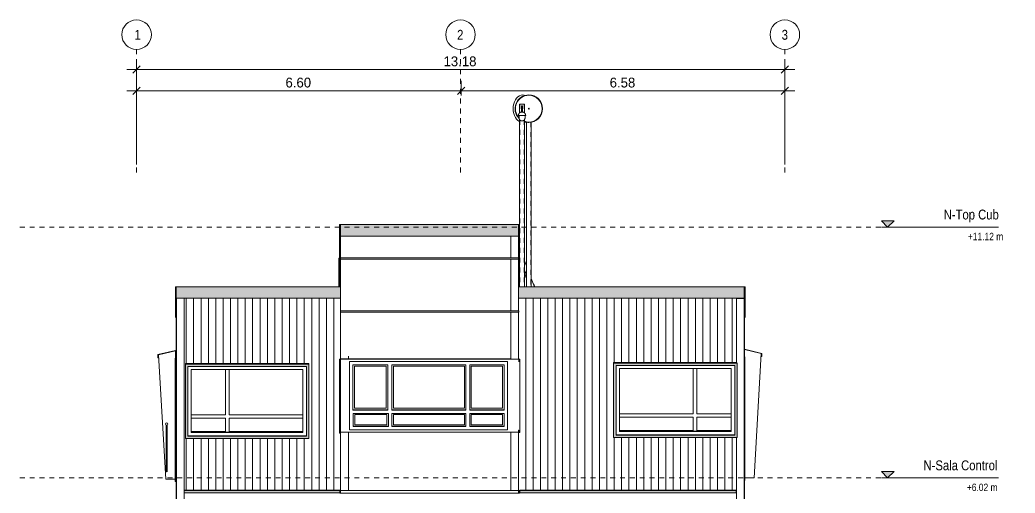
# Model space of a CAD drawing. Header units: metres. Extents: x -3 to 137, y -7 to 15.
# Drawn here: x 17.15 to 37.38, y 5.71 to 15.33 of the extents above; entities that cross this region are included whole.
import ezdxf

# ---------------------------------------------------------------- set-up
doc = ezdxf.new("R2010")
doc.units = ezdxf.units.M
for name, pattern in [('Centre', [0.03175, 0.00635, -0.00475, 0.0159, -0.00475]), ('Grid Line', [0.022225, 0.0127, -0.003175, 0.003175, -0.003175]), ('Hidden', [0.007144, 0.004763, -0.002381])]:
    doc.linetypes.add(name, pattern=pattern)
for name, color, linetype, lineweight in [('A-ANNO-DIMS', 7, 'Continuous', 9), ('A-ANNO-DIMS-100', 7, 'Continuous', 9), ('A-CLNG', 7, 'Continuous', 9), ('A-FLOR-HRAL', 7, 'Continuous', 9), ('A-FLOR-LEVL', 7, 'Continuous', 9), ('A-GENM', 7, 'Continuous', 9), ('A-GLAZ', 7, 'Continuous', 9), ('A-ROOF-OTLN', 7, 'Continuous', 9), ('A-ROOF-PATT', 7, 'Continuous', 9), ('A-WALL', 7, 'Continuous', 9), ('A-WALL-PATT', 7, 'Continuous', 9), ('I-WALL', 7, 'Continuous', 9), ('S-COLS', 7, 'Continuous', 9), ('S-GRID', 7, 'Continuous', 9), ('S-GRID-IDEN', 7, 'Continuous', 9)]:
    doc.layers.add(name, color=color, linetype=linetype, lineweight=lineweight)
doc.styles.add('Century Gothic_1', font='GOTHIC.TTF', dxfattribs={"height": 0.2})
doc.styles.add('Saira Condensed', font='SairaCondensed-Regular.ttf', dxfattribs={"height": 0.2})
doc.styles.add('Saira Condensed_1', font='SairaCondensed-Regular.ttf', dxfattribs={"height": 0.15})
doc.dimstyles.new('FCA_N_Cotas_E100', dxfattribs={"dimscale": 0.3048, "dimtxt": 0.208834, "dimasz": 0.492126, "dimexe": 0.656168, "dimexo": 0.656168, "dimgap": 0.032808, "dimtad": 1, "dimrnd": 0.01, "dimzin": 0, "dimdsep": 46, "dimtxsty": 'Century Gothic_1', "dimblk1": 'OBLIQUE', "dimblk2": 'OBLIQUE', "dimsah": 1, "dimcen": 0.09, "dimdle": 0.656168, "dimazin": 2, "dimtfac": 1, "dimtdec": 4, "dimtix": 1, "dimtmove": 0, "dimatfit": 3, "dimfxl": 1, "dimtvp": 1, "dimtolj": 1, "dimtzin": 0, "dimarcsym": 2})
pattern_1 = [(90, (26.2325, 1.745), (-0.15, 9e-18), [])]

# ---------------------------------------------------------------- blocks, each defined once
blk = doc.blocks.new('M_Corniza Generica - Blanco-2485554-Elevation 4 - a')
at = {"layer": 'A-GENM', "color": 8, "true_color": 0x808080}
for p, q in [((-12.418, 9.655), (-12.418, 9.672)), ((-12.258, 9.672), (-12.258, 3.715)), ((-12.258, 3.676), (-12.258, 3.264)), ((-12.258, 3.191), (-12.258, 2.832)), ((-12.258, 2.682), (-12.258, 2.614)), ((-12.417, 2.561), (-12.38, 2.561)), ((-12.32, 2.561), (-12.258, 2.561)), ((-12.258, 2.594), (-12.258, 2.561))]:
    blk.add_line(p, q, dxfattribs=at)
blk = doc.blocks.new('M_Corniza Generica - Blanco-2485529-Elevation 4 - a')
at = {"layer": 'A-GENM', "color": 8, "true_color": 0x808080}
for p, q in [((-12.423, 9.655), (-12.423, 9.663)), ((-12.423, 9.655), (-12.423, 3.7)), ((-12.418, 9.655), (-12.423, 9.655)), ((-12.418, 3.7), (-12.418, 9.655)), ((-12.423, 3.691), (-12.423, 3.261)), ((-12.418, 3.263), (-12.418, 3.691)), ((-12.418, 3.185), (-12.418, 3.192))]:
    blk.add_line(p, q, dxfattribs=at)
blk = doc.blocks.new('M_Corniza Generica - Gris-2486598-Elevation 4 - a')
at = {"layer": 'A-GENM', "true_color": 0x474958}
for points in [[(-1.04, 5.718), (-1.04, 5.767), (-5.434, 5.767), (-5.434, 5.718), (-1.167, 5.718)], [(-1.04, 5.767), (-1.04, 5.768), (-1.167, 5.767)]]:
    blk.add_hatch(color=251, dxfattribs=at).paths.add_polyline_path(points)
at = {"layer": 'A-GENM', "color": 8, "true_color": 0x808080}
for p, q in [((-1.04, 5.768), (-5.434, 5.768)), ((-5.434, 5.768), (-5.434, 5.767)), ((-5.434, 5.767), (-1.04, 5.767)), ((-5.434, 5.767), (-5.434, 5.718)), ((-1.04, 5.718), (-5.434, 5.718)), ((-1.04, 5.767), (-1.04, 5.768)), ((-1.04, 5.718), (-1.04, 5.767))]:
    blk.add_line(p, q, dxfattribs=at)
blk = doc.blocks.new('M_Corniza Generica - Gris-2487172-Elevation 4 - a')
at = {"layer": 'A-GENM', "true_color": 0x474958}
blk.add_hatch(color=251, dxfattribs=at).paths.add_polyline_path([(-9.095, 5.718), (-9.095, 5.76), (-9.08, 5.761), (-9.08, 5.767), (-12.258, 5.767), (-12.258, 5.718), (-9.57, 5.718)])
at = {"layer": 'A-GENM', "color": 8, "true_color": 0x808080}
for p, q in [((-9.08, 5.768), (-12.258, 5.768)), ((-12.258, 5.767), (-9.08, 5.767)), ((-9.095, 5.718), (-12.258, 5.718))]:
    blk.add_line(p, q, dxfattribs=at)
blk = doc.blocks.new('M_Corniza Generica - Verde-2571607-Elevation 4 - a')
at = {"layer": 'A-GENM', "color": 8, "true_color": 0x808080}
for p, q in [((-9.08, 5.764), (-9.08, 5.761)), ((-9.08, 5.761), (-5.46, 5.761)), ((-5.461, 5.712), (-9.08, 5.712)), ((-5.621, 5.764), (-8.92, 5.764)), ((-5.46, 5.761), (-5.46, 5.764)), ((-5.46, 5.752), (-5.46, 5.761))]:
    blk.add_line(p, q, dxfattribs=at)
blk = doc.blocks.new('M_Corniza Generica - Verde-2571591-Elevation 4 - a')
at = {"layer": 'A-GENM', "color": 8, "true_color": 0x808080}
for p, q in [((-9.095, 5.76), (-9.08, 5.76)), ((-9.095, 5.71), (-9.095, 5.76)), ((-9.08, 5.71), (-9.095, 5.71)), ((-9.08, 5.76), (-9.08, 5.71))]:
    blk.add_line(p, q, dxfattribs=at)
blk = doc.blocks.new('M_Corniza Generica - Verde-V1-Elevation 4 - a')
at = {"layer": 'A-GENM', "color": 8, "true_color": 0x808080}
for p, q in [((-5.461, 5.752), (-5.461, 5.711)), ((-5.446, 5.711), (-5.461, 5.711)), ((-5.46, 5.761), (-5.446, 5.761)), ((-5.446, 5.761), (-5.446, 5.711))]:
    blk.add_line(p, q, dxfattribs=at)
blk = doc.blocks.new('M_RVR_Modulo Ventilación_02-6gr - M_RVR_Modulo Ventilación_02-6gr-2547236-Elevation 4 - a')
at = {"layer": 'A-GENM', "color": 8, "true_color": 0x808080}
for p, q in [((-5.454, 10.531), (-5.461, 10.531)), ((-5.443, 10.535), (-5.454, 10.531)), ((-5.454, 10.531), (-5.443, 10.503)), ((-5.446, 10.555), (-5.446, 10.561)), ((-5.305, 10.335), (-5.343, 10.432)), ((-5.343, 10.244), (-5.305, 10.146)), ((-5.343, 10.242), (-5.305, 10.144)), ((-5.305, 10.078), (-5.343, 10.176)), ((-5.305, 10.076), (-5.343, 10.173)), ((-5.14, 9.907), (-5.205, 10.076)), ((-5.15, 9.96), (-5.159, 9.957)), ((-5.159, 9.957), (-5.14, 9.907)), ((-5.129, 9.907), (-5.15, 9.96))]:
    blk.add_line(p, q, dxfattribs=at)
for centre, major_axis, start_param, end_param in [((-5.454, 10.56), (0.03, 0), 1.570796, 1.807024), ((-5.454, 10.561), (0.008, 0), 0, 2.617994), ((-5.454, 10.561), (0.008, 0), 3.665191, 6.283185), ((-5.454, 10.56), (0.03, 0), 1.185115, 1.570796)]:
    blk.add_ellipse(centre, major_axis=major_axis, ratio=0.994522, start_param=start_param, end_param=end_param, dxfattribs=at)
blk = doc.blocks.new('M_Ventana Cubierta Ponton - M_Ventana Cubierta Ponton-2549161-Elevation 4 - a')
at = {"layer": 'A-GLAZ', "color": 8, "true_color": 0x808080}
for p, q in [((-9.09, 10.544), (-9.094, 10.54)), ((-9.094, 10.54), (-9.094, 9.907)), ((-9.09, 10.544), (-9.09, 9.907)), ((-9.08, 10.544), (-9.09, 10.544)), ((-9.094, 10.489), (-9.117, 10.489)), ((-9.117, 9.917), (-9.117, 10.489)), ((-9.094, 9.917), (-9.117, 9.917)), ((-9.117, 9.907), (-9.117, 9.917))]:
    blk.add_line(p, q, dxfattribs=at)
blk = doc.blocks.new('M_Corniza Generica - Gris-2549991-Elevation 4 - a')
at = {"layer": 'A-GENM', "true_color": 0x474958}
blk.add_hatch(color=251, dxfattribs=at).paths.add_polyline_path([(-9.08, 9.907), (-9.08, 10.005), (-9.085, 10.005), (-9.085, 9.907)])
at = {"layer": 'A-GENM', "color": 8, "true_color": 0x808080}
for p, q in [((-9.085, 10.005), (-9.08, 10.005)), ((-9.085, 9.907), (-9.085, 10.005))]:
    blk.add_line(p, q, dxfattribs=at)
blk = doc.blocks.new('M_Corniza Generica - Gris-2550090-Elevation 4 - a')
at = {"layer": 'A-GENM', "true_color": 0x474958}
blk.add_hatch(color=251, dxfattribs=at).paths.add_polyline_path([(-5.456, 9.907), (-5.456, 10.005), (-5.461, 10.005), (-5.461, 9.907)])
at = {"layer": 'A-GENM', "color": 8, "true_color": 0x808080}
for p, q in [((-5.461, 10.005), (-5.456, 10.005)), ((-5.456, 10.005), (-5.456, 9.907))]:
    blk.add_line(p, q, dxfattribs=at)
blk = doc.blocks.new('M_Ventana Sala operaciones - M_Ventana Sala operaciones-2561973-Elevation 4 - a')
at = {"layer": 'A-GLAZ', "color": 8, "true_color": 0x808080}
for p, q in [((-5.687, 8.386), (-8.9, 8.386)), ((-8.9, 8.386), (-8.9, 6.996)), ((-8.83, 8.317), (-8.123, 8.317)), ((-8.83, 7.4), (-8.83, 8.317)), ((-8.123, 8.317), (-8.123, 7.4)), ((-8.038, 7.4), (-8.038, 8.317)), ((-8.038, 8.317), (-6.535, 8.317)), ((-6.535, 8.317), (-6.535, 7.4)), ((-6.455, 7.4), (-6.455, 8.317)), ((-6.455, 8.317), (-5.757, 8.317)), ((-5.757, 8.317), (-5.757, 7.4)), ((-5.687, 6.996), (-5.687, 8.386)), ((-8.8, 8.293), (-8.8, 7.435)), ((-8.8, 8.293), (-8.153, 8.293)), ((-8.153, 7.435), (-8.153, 8.293)), ((-8.008, 8.293), (-8.008, 7.435)), ((-6.565, 8.293), (-8.008, 8.293)), ((-6.565, 7.435), (-6.565, 8.293)), ((-6.425, 8.293), (-6.425, 7.435)), ((-5.787, 8.293), (-6.425, 8.293)), ((-5.787, 7.435), (-5.787, 8.293)), ((-8.83, 7.405), (-8.123, 7.405)), ((-8.123, 7.405), (-8.83, 7.405)), ((-8.123, 7.4), (-8.83, 7.4)), ((-8.822, 7.064), (-8.822, 7.332)), ((-8.822, 7.332), (-8.108, 7.332)), ((-8.8, 7.435), (-8.153, 7.435)), ((-8.792, 7.308), (-8.792, 7.099)), ((-8.792, 7.308), (-8.138, 7.308)), ((-8.138, 7.099), (-8.138, 7.308)), ((-8.108, 7.332), (-8.108, 7.064)), ((-8.038, 7.405), (-6.535, 7.405)), ((-6.535, 7.405), (-8.038, 7.405)), ((-6.535, 7.4), (-8.038, 7.4)), ((-8.038, 7.064), (-8.038, 7.332)), ((-8.038, 7.332), (-6.535, 7.332)), ((-8.008, 7.435), (-6.565, 7.435)), ((-8.008, 7.308), (-8.008, 7.099)), ((-8.008, 7.308), (-6.565, 7.308)), ((-6.565, 7.099), (-6.565, 7.308)), ((-6.535, 7.332), (-6.535, 7.064)), ((-6.455, 7.405), (-5.757, 7.405)), ((-5.757, 7.405), (-6.455, 7.405)), ((-5.757, 7.4), (-6.455, 7.4)), ((-6.455, 7.064), (-6.455, 7.332)), ((-6.455, 7.332), (-5.757, 7.332)), ((-6.425, 7.435), (-5.787, 7.435)), ((-6.425, 7.308), (-6.425, 7.099)), ((-6.425, 7.308), (-5.787, 7.308)), ((-5.787, 7.099), (-5.787, 7.308)), ((-5.757, 7.332), (-5.757, 7.064)), ((-8.792, 7.099), (-8.138, 7.099)), ((-8.008, 7.099), (-6.565, 7.099)), ((-6.425, 7.099), (-5.787, 7.099)), ((-8.9, 6.996), (-5.687, 6.996)), ((-8.822, 7.07), (-8.108, 7.07)), ((-8.108, 7.07), (-8.822, 7.07)), ((-8.108, 7.064), (-8.822, 7.064)), ((-8.038, 7.07), (-6.535, 7.07)), ((-6.535, 7.07), (-8.038, 7.07)), ((-6.535, 7.064), (-8.038, 7.064)), ((-6.455, 7.07), (-5.757, 7.07)), ((-5.757, 7.07), (-6.455, 7.07)), ((-5.757, 7.064), (-6.455, 7.064))]:
    blk.add_line(p, q, dxfattribs=at)
blk = doc.blocks.new('M_Ventana Fachada ponton - M_Ventana Fachada ponton-2570499-Elevation 4 - a')
at = {"layer": 'A-GLAZ', "true_color": 0x474958}
for points in [[(-9.726, 8.335), (-9.726, 8.346), (-12.236, 8.346), (-12.236, 8.335), (-10.559, 8.335)], [(-9.846, 6.872), (-9.776, 6.872), (-9.776, 6.877), (-12.186, 6.877), (-12.186, 6.872), (-10.559, 6.872)]]:
    blk.add_hatch(color=251, dxfattribs=at).paths.add_polyline_path(points)
h = blk.add_hatch(color=251, dxfattribs=at)
h.paths.add_polyline_path([(-9.726, 6.823), (-9.726, 8.335), (-12.236, 8.335), (-12.236, 6.823), (-10.559, 6.823)])
h.paths.add_polyline_path([(-9.776, 6.872), (-12.186, 6.872), (-12.186, 8.286), (-9.776, 8.286), (-9.776, 7.886)])
at = {"layer": 'A-GLAZ', "color": 8, "true_color": 0x808080}
for p, q in [((-9.726, 8.346), (-12.236, 8.346)), ((-12.236, 8.335), (-12.236, 8.346)), ((-12.236, 8.335), (-9.726, 8.335)), ((-12.236, 6.823), (-12.236, 8.335)), ((-9.726, 8.346), (-9.726, 8.335)), ((-9.726, 8.335), (-9.726, 6.823)), ((-12.186, 8.286), (-12.186, 6.872)), ((-12.186, 8.286), (-9.776, 8.286)), ((-12.116, 8.223), (-12.116, 6.945)), ((-9.846, 8.223), (-12.116, 8.223)), ((-11.42, 8.223), (-11.42, 7.304)), ((-11.344, 7.304), (-11.344, 8.223)), ((-9.846, 6.945), (-9.846, 8.223)), ((-9.776, 6.872), (-9.776, 8.286)), ((-11.42, 7.304), (-12.116, 7.304)), ((-9.846, 7.304), (-11.344, 7.304)), ((-12.116, 7.236), (-11.42, 7.236)), ((-11.42, 7.236), (-11.42, 6.951)), ((-11.344, 6.951), (-11.344, 7.236)), ((-11.344, 7.236), (-9.846, 7.236)), ((-12.116, 6.963), (-11.42, 6.963)), ((-12.116, 6.945), (-9.846, 6.945)), ((-11.42, 6.951), (-11.344, 6.951)), ((-11.344, 6.963), (-9.846, 6.963)), ((-9.726, 6.823), (-12.236, 6.823)), ((-9.776, 6.877), (-12.186, 6.877)), ((-12.186, 6.872), (-9.776, 6.872))]:
    blk.add_line(p, q, dxfattribs=at)
blk = doc.blocks.new('M_Ventana Fachada ponton - M_Ventana Fachada ponton-2570500-Elevation 4 - a')
at = {"layer": 'A-GLAZ', "true_color": 0x474958}
for points in [[(-1.02, 8.354), (-1.02, 8.358), (-1.034, 8.359), (-1.034, 8.365), (-3.53, 8.365), (-3.53, 8.354), (-1.167, 8.354)], [(-1.07, 6.891), (-1.07, 6.897), (-3.48, 6.897), (-3.48, 6.891), (-1.14, 6.891)]]:
    blk.add_hatch(color=251, dxfattribs=at).paths.add_polyline_path(points)
h = blk.add_hatch(color=251, dxfattribs=at)
h.paths.add_polyline_path([(-1.02, 6.842), (-1.02, 8.354), (-3.53, 8.354), (-3.53, 6.842), (-1.167, 6.842)])
h.paths.add_polyline_path([(-1.07, 6.891), (-3.48, 6.891), (-3.48, 8.305), (-1.07, 8.305), (-1.07, 6.976)])
at = {"layer": 'A-GLAZ', "color": 8, "true_color": 0x808080}
for p, q in [((-3.53, 8.354), (-3.53, 8.365)), ((-1.034, 8.365), (-3.53, 8.365)), ((-3.53, 8.354), (-1.02, 8.354)), ((-3.53, 6.842), (-3.53, 8.354)), ((-3.48, 8.305), (-3.48, 6.891)), ((-3.48, 8.305), (-1.07, 8.305)), ((-1.07, 6.891), (-1.07, 8.305)), ((-1.02, 8.359), (-1.02, 8.354)), ((-1.02, 8.354), (-1.02, 6.842)), ((-3.41, 8.243), (-3.41, 6.965)), ((-1.14, 8.243), (-3.41, 8.243)), ((-1.912, 8.243), (-1.912, 7.324)), ((-1.836, 7.324), (-1.836, 8.243)), ((-1.14, 6.965), (-1.14, 8.243)), ((-1.912, 7.324), (-3.41, 7.324)), ((-1.14, 7.324), (-1.836, 7.324)), ((-3.41, 7.255), (-1.912, 7.255)), ((-1.912, 7.255), (-1.912, 6.97)), ((-1.836, 6.97), (-1.836, 7.255)), ((-1.836, 7.255), (-1.14, 7.255)), ((-1.07, 6.897), (-3.48, 6.897)), ((-3.48, 6.891), (-1.07, 6.891)), ((-3.41, 6.982), (-1.912, 6.982)), ((-3.41, 6.965), (-1.14, 6.965)), ((-1.912, 6.97), (-1.836, 6.97)), ((-1.836, 6.982), (-1.14, 6.982)), ((-1.02, 6.842), (-3.53, 6.842))]:
    blk.add_line(p, q, dxfattribs=at)
blk = doc.blocks.new('M_Marco Ventanas Fachada Ext-2 - M_Marco Ventanas Fachada Ext-2-2579068-Elevation 4 - a')
at = {"layer": 'A-GENM', "color": 8, "true_color": 0x808080}
for p, q in [((-12.439, 8.613), (-12.795, 8.526)), ((-12.795, 8.526), (-12.795, 8.464)), ((-12.79, 8.522), (-12.439, 8.607)), ((-12.79, 8.464), (-12.79, 8.522)), ((-12.439, 8.607), (-12.781, 8.525)), ((-12.781, 8.525), (-12.635, 5.995)), ((-12.439, 8.607), (-12.439, 8.613)), ((-12.439, 8.458), (-12.439, 8.607)), ((-12.795, 8.464), (-12.79, 8.464)), ((-12.447, 5.945), (-12.447, 8.458)), ((-12.439, 8.458), (-12.447, 8.458)), ((-12.439, 8.458), (-12.439, 5.945)), ((-12.635, 5.995), (-12.447, 5.995)), ((-12.439, 5.945), (-12.447, 5.945))]:
    blk.add_line(p, q, dxfattribs=at)
blk = doc.blocks.new('Railing - 1_ 2-2581305-Elevation 4 - a')
at = {"layer": 'A-FLOR-HRAL'}
for p, q in [((-12.628, 7.091), (-12.628, 6.141)), ((-12.617, 7.091), (-12.614, 7.091)), ((-12.603, 6.141), (-12.603, 7.091)), ((-12.614, 6.141), (-12.617, 6.141))]:
    blk.add_line(p, q, dxfattribs=at)
blk = doc.blocks.new('Railing - Railing-2581177-Elevation 4 - a')
at = {"layer": 'A-FLOR-HRAL'}
for centre, radius, start, end in [((-12.616, 7.116), 0.025, 0, 180), ((-12.616, 7.116), 0.025, 180, 0), ((-12.616, 6.768), 0.0127, 0, 180), ((-12.616, 6.768), 0.0127, 180, 0), ((-12.616, 6.438), 0.0127, 0, 180), ((-12.616, 6.438), 0.0127, 180, 0)]:
    blk.add_arc(centre, radius, start, end, dxfattribs=at)
blk.add_blockref('Railing - 1_ 2-2581305-Elevation 4 - a', (0, 0))
blk = doc.blocks.new('M_Marco Ventanas Fachada Ext-2 - M_Marco Ventanas Fachada Ext-2-V3-Elevation 4 - a')
at = {"layer": 'A-GENM', "color": 8, "true_color": 0x808080}
for p, q in [((-0.517, 8.553), (-0.869, 8.638)), ((-0.869, 8.633), (-0.522, 8.549)), ((-0.869, 8.633), (-0.531, 8.551)), ((-0.677, 6.021), (-0.531, 8.551)), ((-0.522, 8.549), (-0.522, 8.49)), ((-0.517, 8.49), (-0.517, 8.553)), ((-0.866, 8.484), (-0.869, 8.484)), ((-0.866, 8.484), (-0.866, 5.971)), ((-0.522, 8.49), (-0.517, 8.49)), ((-0.866, 5.971), (-0.869, 5.971)), ((-0.866, 6.021), (-0.677, 6.021))]:
    blk.add_line(p, q, dxfattribs=at)
blk = doc.blocks.new('FCA_N_Columna de acero - 100x100mm-2814986-Elevation 4 - a')
at = {"layer": 'S-COLS'}
for p, q in [((-5.443, 13.621), (-5.443, 13.442)), ((-5.443, 13.621), (-5.431, 13.621)), ((-5.355, 13.621), (-5.431, 13.621)), ((-5.355, 13.621), (-5.343, 13.621)), ((-5.343, 13.442), (-5.343, 13.621)), ((-5.443, 13.306), (-5.443, 11.172)), ((-5.343, 9.907), (-5.343, 13.305)), ((-5.443, 10.82), (-5.443, 9.907))]:
    blk.add_line(p, q, dxfattribs=at)
at = {"layer": 'S-COLS', "linetype": 'Hidden'}
for p, q in [((-5.437, 13.621), (-5.437, 13.446)), ((-5.349, 13.621), (-5.349, 13.446)), ((-5.437, 13.297), (-5.437, 9.907)), ((-5.349, 13.298), (-5.349, 9.907))]:
    blk.add_line(p, q, dxfattribs=at)
blk = doc.blocks.new('FCA_N_Columna de acero - 100x100mm-2815084-Elevation 4 - a')
at = {"layer": 'S-COLS'}
for p, q in [((-5.305, 13.253), (-5.305, 9.907)), ((-5.205, 9.907), (-5.205, 13.253))]:
    blk.add_line(p, q, dxfattribs=at)
at = {"layer": 'S-COLS', "linetype": 'Hidden'}
for p, q in [((-5.299, 13.252), (-5.299, 9.907)), ((-5.211, 13.252), (-5.211, 9.907))]:
    blk.add_line(p, q, dxfattribs=at)
blk = doc.blocks.new('M_Camara Esferica Ext - M_Camara Esferica Ext-2816825-Elevation 4 - a')
at = {"layer": 'A-GENM', "color": 8, "true_color": 0x808080}
for p, q in [((-5.403, 13.455), (-5.403, 13.582)), ((-5.383, 13.582), (-5.403, 13.582)), ((-5.383, 13.582), (-5.383, 13.455)), ((-5.393, 13.387), (-5.468, 13.387)), ((-5.454, 13.387), (-5.454, 13.34)), ((-5.318, 13.387), (-5.393, 13.387)), ((-5.332, 13.34), (-5.332, 13.387))]:
    blk.add_line(p, q, dxfattribs=at)
at = {"layer": 'A-GENM', "color": 8, "true_color": 0x808080, "flags": 128}
for points in [[(-5.468, 13.387), (-5.467, 13.39), (-5.467, 13.393), (-5.467, 13.396), (-5.467, 13.398), (-5.466, 13.401), (-5.465, 13.404), (-5.465, 13.407), (-5.464, 13.41), (-5.463, 13.413), (-5.462, 13.416), (-5.46, 13.418), (-5.459, 13.421), (-5.458, 13.424), (-5.456, 13.426), (-5.454, 13.429), (-5.453, 13.431), (-5.451, 13.434), (-5.449, 13.436), (-5.447, 13.438), (-5.445, 13.44), (-5.443, 13.442), (-5.44, 13.444), (-5.438, 13.446), (-5.436, 13.448), (-5.433, 13.449), (-5.431, 13.451), (-5.428, 13.452), (-5.425, 13.454), (-5.423, 13.455), (-5.42, 13.456), (-5.417, 13.457), (-5.414, 13.458), (-5.411, 13.459), (-5.408, 13.46), (-5.406, 13.46), (-5.403, 13.461)], [(-5.383, 13.461), (-5.38, 13.46), (-5.377, 13.46), (-5.374, 13.459), (-5.371, 13.458), (-5.368, 13.457), (-5.366, 13.456), (-5.363, 13.455), (-5.36, 13.454), (-5.357, 13.452), (-5.355, 13.451), (-5.352, 13.449), (-5.35, 13.448), (-5.347, 13.446), (-5.345, 13.444), (-5.343, 13.442), (-5.341, 13.44), (-5.339, 13.438), (-5.337, 13.436), (-5.335, 13.433), (-5.333, 13.431), (-5.331, 13.429), (-5.329, 13.426), (-5.328, 13.423), (-5.326, 13.421), (-5.325, 13.418), (-5.324, 13.415), (-5.323, 13.413), (-5.322, 13.41), (-5.321, 13.407), (-5.32, 13.404), (-5.32, 13.401), (-5.319, 13.398), (-5.319, 13.395), (-5.318, 13.392), (-5.318, 13.389), (-5.318, 13.387)], [(-5.393, 13.279), (-5.395, 13.279), (-5.398, 13.279), (-5.4, 13.279), (-5.403, 13.279), (-5.405, 13.28), (-5.407, 13.28), (-5.41, 13.281), (-5.412, 13.282), (-5.414, 13.283), (-5.417, 13.283), (-5.419, 13.284), (-5.421, 13.286), (-5.423, 13.287), (-5.425, 13.288), (-5.427, 13.289), (-5.429, 13.291), (-5.431, 13.292), (-5.433, 13.294), (-5.435, 13.295), (-5.437, 13.297), (-5.438, 13.299), (-5.44, 13.301), (-5.441, 13.303), (-5.443, 13.305), (-5.444, 13.307), (-5.445, 13.309), (-5.447, 13.311), (-5.448, 13.313), (-5.449, 13.315), (-5.45, 13.318), (-5.451, 13.32), (-5.451, 13.322), (-5.452, 13.325), (-5.453, 13.327), (-5.453, 13.329), (-5.453, 13.332), (-5.454, 13.334), (-5.454, 13.337), (-5.454, 13.339), (-5.454, 13.34)], [(-5.332, 13.34), (-5.332, 13.337), (-5.332, 13.335), (-5.332, 13.332), (-5.333, 13.33), (-5.333, 13.328), (-5.334, 13.325), (-5.334, 13.323), (-5.335, 13.321), (-5.336, 13.318), (-5.337, 13.316), (-5.338, 13.314), (-5.339, 13.312), (-5.34, 13.309), (-5.341, 13.307), (-5.342, 13.305), (-5.344, 13.303), (-5.345, 13.301), (-5.347, 13.299), (-5.349, 13.298), (-5.35, 13.296), (-5.352, 13.294), (-5.354, 13.293), (-5.356, 13.291), (-5.358, 13.29), (-5.36, 13.288), (-5.362, 13.287), (-5.364, 13.286), (-5.366, 13.285), (-5.368, 13.284), (-5.371, 13.283), (-5.373, 13.282), (-5.375, 13.281), (-5.378, 13.281), (-5.38, 13.28), (-5.382, 13.28), (-5.385, 13.279), (-5.387, 13.279), (-5.39, 13.279), (-5.392, 13.279), (-5.393, 13.279)]]:
    blk.add_lwpolyline(points, dxfattribs=at)
at = {"layer": 'A-GENM', "color": 8, "true_color": 0x808080}
for points in [[(-5.393, 13.456), (-5.395, 13.456), (-5.398, 13.456), (-5.401, 13.456), (-5.403, 13.455)], [(-5.383, 13.455), (-5.384, 13.456), (-5.388, 13.456), (-5.391, 13.456), (-5.393, 13.456)]]:
    blk.add_open_spline(points, degree=3, dxfattribs=at)
blk = doc.blocks.new('M_Antena parabolica - M_Antena parabolica-2819053-Elevation 4 - a')
at = {"layer": 'A-GENM', "color": 8, "true_color": 0x808080}
for radius, start, end in [(0.28, 90, 224.9423), (0.272, 90, 223.518), (0.28, 270, 90), (0.272, 270, 90), (0.00823, 90, 270), (0.00823, 270, 90), (0.272, 251.1334, 270), (0.28, 251.6627, 270)]:
    blk.add_arc((-5.255, 13.527), radius, start, end, dxfattribs=at)
blk = doc.blocks.new('M_Antena parabolica - M_Antena parabolica-V40-Elevation 4 - a')
at = {"layer": 'A-GENM', "color": 8, "true_color": 0x808080}
for start_param, end_param in [(0, 2.798169), (6.025831, 6.283185), (3.312068, 3.398947)]:
    blk.add_ellipse((-5.376, 13.527), major_axis=(0, 0.28), ratio=0.707107, start_param=start_param, end_param=end_param, dxfattribs=at)
blk = doc.blocks.new('Level - Con_Triangulo-1145791-Elevation 4 - a')
at = {"layer": 'A-FLOR-LEVL', "true_color": 0xe2e2e2}
blk.add_hatch(color=254, dxfattribs=at).paths.add_polyline_path([(2.169, 0.129), (2.04, 0), (1.912, 0.129)])
at = {"layer": 'A-FLOR-LEVL', "color": 253, "true_color": 0xaaaaaa}
for p, q in [((2.169, 0.129), (1.912, 0.129)), ((1.912, 0.129), (2.04, 0)), ((1.912, 0), (4.296, 0)), ((2.04, 0), (2.169, 0.129))]:
    blk.add_line(p, q, dxfattribs=at)
blk = doc.blocks.new('Grid - 3mm-1144979-Elevation 4 - a')
at = {"layer": 'S-GRID-IDEN', "color": 253, "true_color": 0xaaaaaa}
blk.add_circle((-13.228, 15.032), 0.3, dxfattribs=at)
blk = doc.blocks.new('DIMBLOCK1-Elevation 4 - a')
at = {"layer": 'A-ANNO-DIMS-100'}
for p, q in [((19.523, 13.892), (19.523, 14.092)), ((26.121, 13.892), (26.121, 14.092)), ((19.323, 13.892), (26.121, 13.892)), ((19.523, 13.892), (19.523, 12.392)), ((26.121, 13.892), (26.121, 13.798))]:
    blk.add_line(p, q, dxfattribs=at)
at = {"layer": 'A-ANNO-DIMS-100', "lineweight": 35}
for p, q in [((19.523, 13.892), (19.598, 13.967)), ((26.121, 13.892), (26.196, 13.967)), ((19.523, 13.892), (19.448, 13.817)), ((26.121, 13.892), (26.046, 13.817))]:
    blk.add_line(p, q, dxfattribs=at)
at = {"layer": 'A-ANNO-DIMS-100', "color": 0, "insert": (22.55, 14.158), "char_height": 0.2, "width": 0.65236, "attachment_point": 1, "line_spacing_factor": 0.984502, "style": 'Century Gothic_1'}
blk.add_mtext('6.60', dxfattribs=at)
blk = doc.blocks.new('_Oblique')
at = {"color": 0, "linetype": 'ByBlock', "lineweight": -2}
blk.add_line((-0.5, -0.5), (0.5, 0.5), dxfattribs=at)
blk = doc.blocks.new('DIMBLOCK2-Elevation 4 - a')
at = {"layer": 'A-ANNO-DIMS-100'}
for p, q in [((26.121, 13.892), (26.121, 14.092)), ((32.702, 13.892), (32.702, 14.092)), ((26.121, 13.892), (32.902, 13.892)), ((26.121, 13.892), (26.121, 13.798)), ((32.702, 13.892), (32.702, 12.392))]:
    blk.add_line(p, q, dxfattribs=at)
at = {"layer": 'A-ANNO-DIMS-100', "lineweight": 35}
for p, q in [((26.121, 13.892), (26.196, 13.967)), ((32.702, 13.892), (32.777, 13.967)), ((26.121, 13.892), (26.046, 13.817)), ((32.702, 13.892), (32.627, 13.817))]:
    blk.add_line(p, q, dxfattribs=at)
at = {"layer": 'A-ANNO-DIMS-100', "color": 0, "insert": (29.14, 14.158), "char_height": 0.2, "width": 0.65236, "attachment_point": 1, "line_spacing_factor": 0.984502, "style": 'Century Gothic_1'}
blk.add_mtext('6.58', dxfattribs=at)
blk = doc.blocks.new('DIMBLOCK3-Elevation 4 - a')
at = {"layer": 'A-ANNO-DIMS-100'}
for p, q in [((19.523, 14.324), (19.523, 14.524)), ((32.702, 14.324), (32.702, 14.524)), ((19.323, 14.324), (32.902, 14.324)), ((19.523, 14.324), (19.523, 12.392)), ((32.702, 14.324), (32.702, 12.392))]:
    blk.add_line(p, q, dxfattribs=at)
at = {"layer": 'A-ANNO-DIMS-100', "lineweight": 35}
for p, q in [((19.523, 14.324), (19.598, 14.399)), ((32.702, 14.324), (32.777, 14.399)), ((19.523, 14.324), (19.448, 14.249)), ((32.702, 14.324), (32.627, 14.249))]:
    blk.add_line(p, q, dxfattribs=at)
at = {"layer": 'A-ANNO-DIMS-100', "color": 0, "insert": (25.763, 14.59), "char_height": 0.2, "width": 0.83931, "attachment_point": 1, "line_spacing_factor": 0.984502, "style": 'Century Gothic_1'}
blk.add_mtext('13.18', dxfattribs=at)

msp = doc.modelspace()

# ---------------------------------------------------------------- hatches: boundary and pattern name
at = {"layer": 'A-ROOF-PATT', "true_color": 0x474958}
for points in [[(23.67, 10.934), (23.67, 11.17), (23.651, 11.17), (23.651, 10.934)], [(26.146, 10.935), (27.289, 10.935), (27.289, 11.17), (23.67, 11.17), (23.67, 10.935), (24.169, 10.935)], [(27.308, 10.936), (27.308, 11.172), (27.289, 11.172), (27.289, 10.936)], [(23.656, 10.489), (23.656, 10.54), (23.661, 10.544), (23.67, 10.544), (23.67, 10.934), (23.651, 10.934), (23.652, 10.489)], [(27.308, 10.588), (27.308, 10.936), (27.289, 10.935), (27.289, 10.589), (27.297, 10.59), (27.304, 10.589)], [(20.331, 9.671), (20.331, 9.907), (20.312, 9.907), (20.312, 9.671)], [(23.67, 9.672), (23.67, 9.907), (20.331, 9.907), (20.331, 9.672), (23.18, 9.672)], [(27.289, 9.672), (31.877, 9.672), (31.877, 9.907), (27.289, 9.907), (27.289, 9.705)], [(31.877, 9.671), (31.896, 9.672), (31.896, 9.907), (31.877, 9.907), (31.877, 9.672)], [(20.326, 9.283), (20.327, 9.283), (20.327, 9.663), (20.331, 9.663), (20.331, 9.671), (20.312, 9.671), (20.312, 9.283)], [(31.896, 9.283), (31.896, 9.671), (31.877, 9.671), (31.877, 9.661), (31.881, 9.661), (31.881, 9.283), (31.891, 9.283)]]:
    msp.add_hatch(color=251, dxfattribs=at).paths.add_polyline_path(points)
at = {"layer": 'A-WALL-PATT', "true_color": 0x383a4e}
h = msp.add_hatch(dxfattribs=at)
h.set_pattern_fill('FP_2', color=159, style=0, pattern_type=2)
h.set_pattern_definition(pattern_1)
h.paths.add_polyline_path([(20.595, 5.768), (23.67, 5.768), (23.67, 6.933), (23.645, 6.933), (23.646, 8.435), (23.67, 8.435), (23.67, 9.672), (20.492, 9.672), (20.492, 5.768), (20.494, 5.768)])
h.paths.add_polyline_path([(20.635, 6.823), (20.515, 6.823), (20.515, 8.346), (23.025, 8.346), (23.025, 6.823), (22.191, 6.823)])
h = msp.add_hatch(dxfattribs=at)
h.set_pattern_fill('FP_2', color=159, style=0, pattern_type=2)
h.set_pattern_definition(pattern_1)
h.paths.add_polyline_path([(27.316, 5.731), (27.316, 5.768), (31.711, 5.767), (31.711, 5.731), (31.716, 5.731), (31.716, 6.842), (29.22, 6.842), (29.22, 8.365), (31.716, 8.365), (31.716, 9.672), (27.289, 9.672), (27.289, 9.418), (27.291, 9.418), (27.291, 9.392), (27.289, 9.392), (27.289, 8.438), (27.291, 8.438), (27.291, 8.436), (27.314, 8.436), (27.314, 6.942), (27.289, 6.942), (27.291, 5.761), (27.304, 5.761), (27.304, 5.731)])

# ---------------------------------------------------------------- linework, layer by layer
at = {"layer": 'A-CLNG', "color": 8, "lineweight": 18, "true_color": 0x808080}
for p, q in [((27.304, 5.731), (27.316, 5.731)), ((31.711, 5.731), (31.716, 5.731))]:
    msp.add_line(p, q, dxfattribs=at)
at = {"layer": 'A-FLOR-LEVL', "color": 253, "linetype": 'Centre', "true_color": 0xaaaaaa}
for p, q in [((17.151, 11.121), (34.662, 11.121)), ((17.151, 6.021), (34.662, 6.021))]:
    msp.add_line(p, q, dxfattribs=at)
at = {"layer": 'A-GENM', "color": 8, "true_color": 0x808080}
for p, q in [((27.129, 10.496), (23.67, 10.496)), ((23.67, 10.496), (23.67, 10.494)), ((23.67, 10.494), (27.29, 10.494)), ((23.67, 10.494), (23.67, 10.47)), ((27.29, 10.47), (23.67, 10.47)), ((27.29, 10.494), (27.29, 10.496)), ((27.29, 10.47), (27.29, 10.494)), ((31.716, 9.666), (31.716, 9.668)), ((31.876, 9.668), (31.716, 9.668)), ((31.716, 8.358), (31.716, 9.666)), ((31.876, 9.666), (31.716, 9.666)), ((31.876, 9.668), (31.876, 9.666)), ((31.876, 9.666), (31.876, 9.647)), ((31.881, 9.647), (31.876, 9.647)), ((31.876, 9.647), (31.876, 3.791)), ((31.881, 9.661), (31.881, 9.647)), ((31.881, 3.7), (31.881, 9.647)), ((27.129, 9.418), (23.671, 9.418)), ((23.671, 9.418), (23.671, 9.416)), ((23.671, 9.416), (27.291, 9.416)), ((23.671, 9.416), (23.671, 9.392)), ((27.291, 9.392), (23.671, 9.392)), ((27.291, 9.418), (27.289, 9.418)), ((27.291, 9.416), (27.291, 9.418)), ((27.291, 9.392), (27.291, 9.416)), ((23.645, 8.435), (23.67, 8.435)), ((23.645, 8.385), (23.645, 8.435)), ((23.67, 8.385), (23.645, 8.385)), ((23.645, 8.385), (23.645, 6.933)), ((23.67, 8.435), (23.67, 8.385)), ((23.67, 6.933), (23.67, 8.385)), ((27.129, 8.438), (23.671, 8.438)), ((23.671, 8.438), (23.671, 8.433)), ((23.671, 8.433), (27.291, 8.433)), ((23.671, 8.433), (23.671, 8.386)), ((23.671, 8.386), (23.671, 8.391)), ((23.671, 8.391), (23.671, 8.391)), ((23.671, 6.994), (23.671, 8.386)), ((23.671, 8.386), (23.671, 8.386)), ((27.064, 8.384), (23.85, 8.384)), ((23.85, 8.384), (23.85, 6.996)), ((27.064, 6.996), (27.064, 8.384)), ((27.291, 8.438), (27.289, 8.438)), ((27.289, 8.436), (27.314, 8.436)), ((27.314, 8.389), (27.289, 8.389)), ((27.289, 8.389), (27.289, 8.386)), ((27.289, 8.386), (27.291, 8.386)), ((27.291, 8.436), (27.291, 8.438)), ((27.291, 8.433), (27.291, 8.436)), ((27.291, 8.386), (27.291, 8.433)), ((27.314, 8.39), (27.291, 8.39)), ((27.314, 8.436), (27.314, 8.39)), ((27.314, 8.39), (27.314, 8.389)), ((27.314, 6.942), (27.314, 8.389)), ((23.645, 6.933), (23.67, 6.933)), ((23.671, 6.994), (23.671, 6.947)), ((23.671, 6.994), (23.671, 6.994)), ((27.291, 6.947), (23.671, 6.947)), ((23.85, 6.996), (27.064, 6.996)), ((27.291, 6.994), (27.289, 6.994)), ((27.289, 6.994), (27.289, 6.942)), ((27.289, 6.942), (27.314, 6.942)), ((27.291, 6.947), (27.291, 6.994)), ((31.716, 3.715), (31.716, 6.842))]:
    msp.add_line(p, q, dxfattribs=at)
at = {"layer": 'A-ROOF-OTLN'}
for p, q in [((23.651, 11.17), (23.651, 10.934)), ((23.651, 11.17), (27.289, 11.17)), ((23.67, 10.935), (23.67, 11.17)), ((27.308, 11.172), (27.289, 11.172)), ((27.289, 11.172), (27.289, 10.93)), ((27.308, 10.936), (27.308, 11.172)), ((23.651, 10.934), (23.67, 10.934)), ((23.651, 10.934), (23.651, 10.489)), ((27.289, 10.935), (23.67, 10.935)), ((23.67, 10.934), (23.67, 10.93)), ((27.289, 10.936), (27.308, 10.936)), ((27.308, 10.819), (27.308, 10.936)), ((20.312, 9.907), (23.67, 9.907)), ((20.312, 9.907), (20.312, 9.283)), ((20.331, 9.672), (20.331, 9.907)), ((27.289, 9.907), (31.896, 9.907)), ((31.877, 9.907), (31.877, 9.672)), ((31.896, 9.283), (31.896, 9.907)), ((20.312, 9.671), (20.331, 9.671)), ((23.67, 9.672), (20.331, 9.672)), ((20.331, 9.671), (20.331, 9.667)), ((31.877, 9.672), (27.289, 9.672)), ((31.877, 9.671), (31.896, 9.671)), ((31.877, 9.667), (31.877, 9.671))]:
    msp.add_line(p, q, dxfattribs=at)
at = {"layer": 'A-WALL'}
for p, q in [((23.67, 10.93), (23.67, 10.496)), ((27.129, 10.494), (27.129, 10.935)), ((27.289, 10.93), (27.289, 10.494)), ((23.67, 10.47), (23.67, 8.435)), ((27.129, 9.416), (27.129, 10.47)), ((27.289, 10.47), (27.289, 9.416)), ((27.129, 8.437), (27.129, 9.392)), ((27.289, 9.392), (27.289, 8.437)), ((23.83, 8.496), (23.83, 8.438)), ((24.627, 7.405), (23.92, 7.405)), ((26.215, 7.405), (24.713, 7.405)), ((26.994, 7.405), (26.295, 7.405)), ((23.67, 5.764), (23.67, 6.933)), ((23.83, 6.947), (23.83, 5.764)), ((24.643, 7.07), (23.929, 7.07)), ((26.215, 7.07), (24.713, 7.07)), ((26.994, 7.07), (26.295, 7.07)), ((27.129, 5.763), (27.129, 6.947)), ((27.289, 6.942), (27.289, 5.763))]:
    msp.add_line(p, q, dxfattribs=at)
at = {"layer": 'I-WALL'}
for p, q in [((20.331, 9.656), (20.331, 9.667)), ((31.717, 9.666), (31.717, 9.672)), ((31.877, 9.667), (31.877, 9.649))]:
    msp.add_line(p, q, dxfattribs=at)
at = {"layer": 'S-GRID', "color": 254, "linetype": 'Grid Line', "true_color": 0xd4d4d4}
for p, q in [((19.523, 12.232), (19.523, 14.732)), ((26.108, 12.232), (26.108, 14.732)), ((32.702, 12.232), (32.702, 14.732))]:
    msp.add_line(p, q, dxfattribs=at)

# ---------------------------------------------------------------- block references
at = {"layer": 'A-FLOR-HRAL'}
msp.add_blockref('Railing - Railing-2581177-Elevation 4 - a', (32.751, 0), dxfattribs=at)
at = {"layer": 'A-FLOR-LEVL', "color": 253, "true_color": 0xaaaaaa}
for p in [(32.751, 11.121), (32.751, 6.021)]:
    msp.add_blockref('Level - Con_Triangulo-1145791-Elevation 4 - a', p, dxfattribs=at)
at = {"layer": 'A-GENM', "color": 8, "true_color": 0x808080}
for name in ['M_Antena parabolica - M_Antena parabolica-V40-Elevation 4 - a', 'M_Antena parabolica - M_Antena parabolica-2819053-Elevation 4 - a', 'M_Camara Esferica Ext - M_Camara Esferica Ext-2816825-Elevation 4 - a', 'M_RVR_Modulo Ventilación_02-6gr - M_RVR_Modulo Ventilación_02-6gr-2547236-Elevation 4 - a', 'M_Corniza Generica - Gris-2549991-Elevation 4 - a', 'M_Corniza Generica - Gris-2550090-Elevation 4 - a', 'M_Corniza Generica - Blanco-2485529-Elevation 4 - a', 'M_Corniza Generica - Blanco-2485554-Elevation 4 - a', 'M_Marco Ventanas Fachada Ext-2 - M_Marco Ventanas Fachada Ext-2-2579068-Elevation 4 - a', 'M_Marco Ventanas Fachada Ext-2 - M_Marco Ventanas Fachada Ext-2-V3-Elevation 4 - a', 'M_Corniza Generica - Gris-2487172-Elevation 4 - a', 'M_Corniza Generica - Verde-2571591-Elevation 4 - a', 'M_Corniza Generica - Verde-2571607-Elevation 4 - a', 'M_Corniza Generica - Verde-V1-Elevation 4 - a', 'M_Corniza Generica - Gris-2486598-Elevation 4 - a']:
    msp.add_blockref(name, (32.751, 0), dxfattribs=at)
at = {"layer": 'A-GLAZ', "color": 8, "true_color": 0x808080}
for name in ['M_Ventana Cubierta Ponton - M_Ventana Cubierta Ponton-2549161-Elevation 4 - a', 'M_Ventana Fachada ponton - M_Ventana Fachada ponton-2570499-Elevation 4 - a', 'M_Ventana Sala operaciones - M_Ventana Sala operaciones-2561973-Elevation 4 - a', 'M_Ventana Fachada ponton - M_Ventana Fachada ponton-2570500-Elevation 4 - a']:
    msp.add_blockref(name, (32.751, 0), dxfattribs=at)
at = {"layer": 'S-COLS'}
for name in ['FCA_N_Columna de acero - 100x100mm-2814986-Elevation 4 - a', 'FCA_N_Columna de acero - 100x100mm-2815084-Elevation 4 - a']:
    msp.add_blockref(name, (32.751, 0), dxfattribs=at)
at = {"layer": 'S-GRID-IDEN', "color": 253, "true_color": 0xaaaaaa}
for p in [(32.751, 0), (39.336, 0), (45.93, 0)]:
    msp.add_blockref('Grid - 3mm-1144979-Elevation 4 - a', p, dxfattribs=at)

# ---------------------------------------------------------------- texts
at = {"layer": 'S-GRID-IDEN', "color": 253, "true_color": 0xaaaaaa, "char_height": 0.2, "attachment_point": 1, "style": 'Saira Condensed'}
for s, insert, width in [('1', (19.48, 15.129), 0.0962), ('2', (26.039, 15.129), 0.16034), ('3', (32.637, 15.129), 0.15232)]:
    msp.add_mtext(s, dxfattribs=dict(at, insert=insert, width=width))

# ---------------------------------------------------------------- dimensions: what is measured, and where the dimension line sits
at = {"layer": 'A-ANNO-DIMS'}
for base, p1, p2, override, picture, middle in [((32.702, 14.324), (19.523, 12.192), (32.702, 12.192), {"dimpost": '<>', "dimfxl": 13.179768}, 'DIMBLOCK3-Elevation 4 - a', (26.113, 14.439)), ((26.121, 13.892), (19.523, 12.192), (26.121, 13.998), {"dimpost": '<>', "dimfxl": 6.840666}, 'DIMBLOCK1-Elevation 4 - a', (22.822, 14.007)), ((32.702, 13.892), (26.121, 13.998), (32.702, 12.192), {"dimpost": '<>', "dimfxl": 6.824881}, 'DIMBLOCK2-Elevation 4 - a', (29.412, 14.007))]:
    dim = msp.add_linear_dim(base=base, p1=p1, p2=p2, dimstyle='FCA_N_Cotas_E100', override=override, dxfattribs=at)
    dim.commit()
    dim.dimension.update_dxf_attribs({"geometry": picture, "text_midpoint": middle})

# ---------------------------------------------------------------- next in the draw order: texts
at = {"layer": 'A-FLOR-LEVL', "color": 9, "true_color": 0xb7b7b7, "attachment_point": 1, "bg_fill": 3, "box_fill_scale": 1.25, "bg_fill_color": 256, "bg_fill_true_color": 13158600, "bg_fill_transparency": 0}
for s, insert, char_height, width, style in [('N-Top Cub', (35.93, 11.475), 0.2, 1.31477, 'Saira Condensed'), ('+11.12 m', (36.42, 11.003), 0.15, 0.72152, 'Saira Condensed_1'), ('N-Sala Control', (35.52, 6.376), 0.2, 1.81181, 'Saira Condensed'), ('+6.02 m', (36.4, 5.903), 0.15, 0.74557, 'Saira Condensed_1')]:
    msp.add_mtext(s, dxfattribs=dict(at, insert=insert, char_height=char_height, width=width, style=style))

doc.saveas('drawing.dxf')
